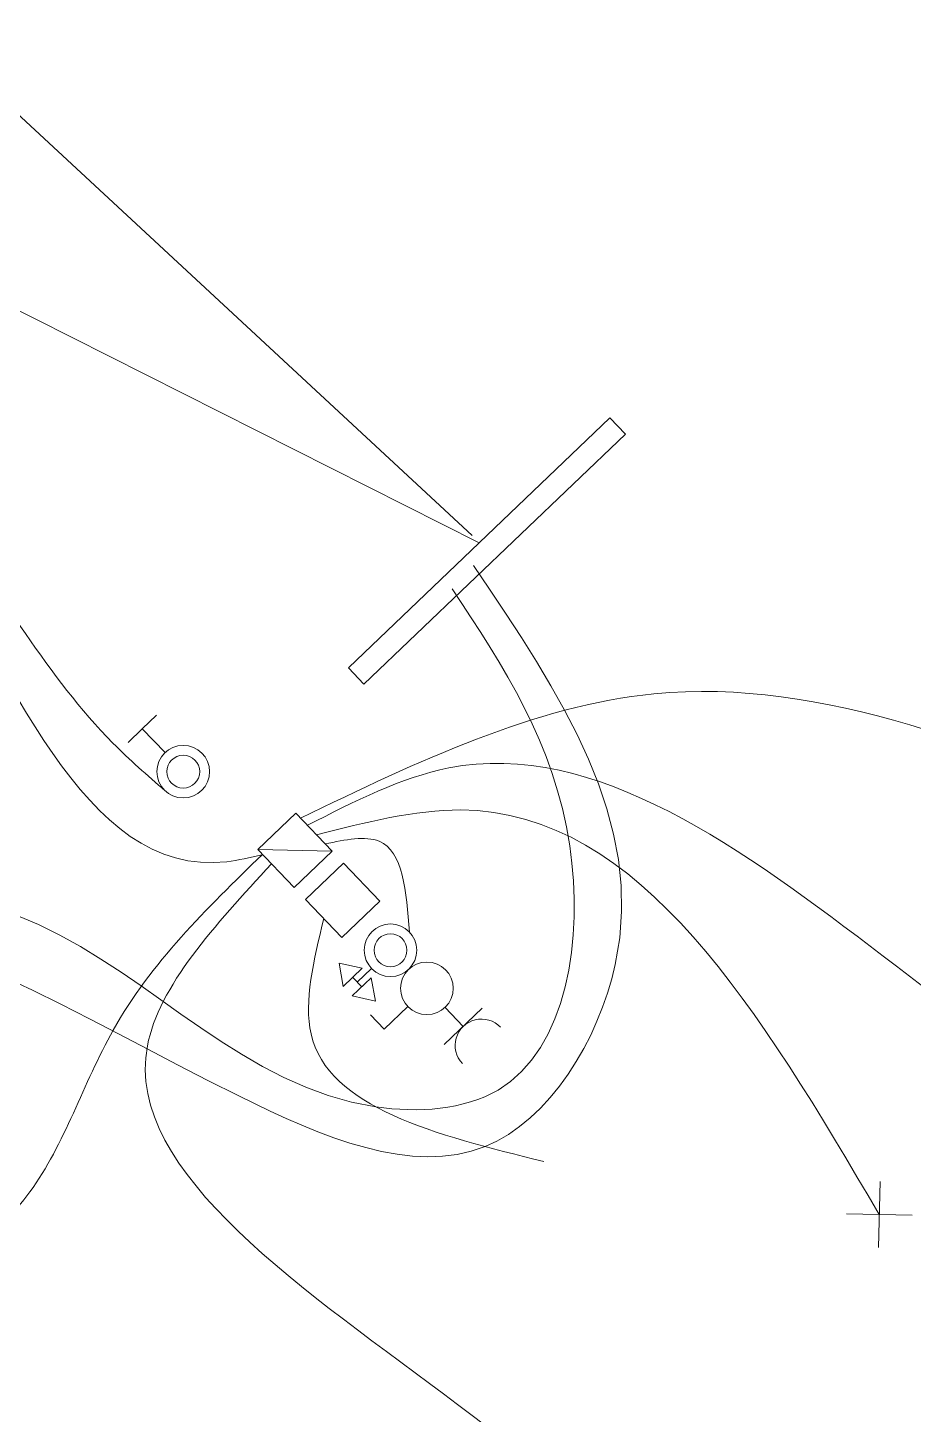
# Model space of a CAD drawing. Header units: metres. Extents: x 2747662.9 to 2747731.3, y 1250221.9 to 1250283.3.
# Drawn here: x 2747706.337 to 2747709.029, y 1250266.753 to 1250270.969 of the extents above; entities that cross this region are included whole.
import ezdxf

# ---------------------------------------------------------------- set-up
doc = ezdxf.new("R2010")
doc.units = ezdxf.units.M
doc.header["$MEASUREMENT"] = 0
doc.linetypes.add('EL_Boden', pattern=[900, 600, -300])
doc.layers.add('___elektro', color=7, linetype='Continuous')

msp = doc.modelspace()

# ---------------------------------------------------------------- linework, layer by layer
at = {"layer": '___elektro', "color": 30, "linetype": 'Continuous', "lineweight": 0, "true_color": 0xff8d1c}
for p, q in [((2747704.1717, 1250272.687), (2747707.6879, 1250269.4247)), ((2747702.9195, 1250271.8196), (2747707.7092, 1250269.4024)), ((2747706.6856, 1250268.8369), (2747706.729, 1250268.8783)), ((2747706.6856, 1250268.8369), (2747706.6422, 1250268.7954)), ((2747706.7547, 1250268.7646), (2747706.6856, 1250268.8369)), ((2747706.7547, 1250268.7646), (2747706.7547, 1250268.7646)), ((2747706.8678, 1250268.762), (2747706.8678, 1250268.762)), ((2747706.7521, 1250268.6515), (2747706.7521, 1250268.6515)), ((2747706.8652, 1250268.6489), (2747706.8652, 1250268.6489)), ((2747707.1523, 1250268.5802), (2747707.0367, 1250268.4696)), ((2747707.1379, 1250268.5664), (2747707.1379, 1250268.5664)), ((2747707.2629, 1250268.4645), (2747707.1523, 1250268.5802)), ((2747707.1661, 1250268.5657), (2747707.1662, 1250268.5658)), ((2747707.0945, 1250268.5249), (2747707.0945, 1250268.5249)), ((2747707.109, 1250268.5387), (2747707.109, 1250268.5387)), ((2747707.1234, 1250268.5525), (2747707.1235, 1250268.5526)), ((2747707.18, 1250268.5513), (2747707.18, 1250268.5513)), ((2747707.1938, 1250268.5368), (2747707.1938, 1250268.5368)), ((2747707.2076, 1250268.5224), (2747707.2076, 1250268.5224)), ((2747707.0511, 1250268.4834), (2747707.0512, 1250268.4835)), ((2747707.0656, 1250268.4973), (2747707.0656, 1250268.4973)), ((2747707.08, 1250268.5111), (2747707.0801, 1250268.5111)), ((2747707.2214, 1250268.5079), (2747707.2215, 1250268.5079)), ((2747707.2352, 1250268.4934), (2747707.2353, 1250268.4935)), ((2747707.0367, 1250268.4696), (2747707.1472, 1250268.354)), ((2747707.0367, 1250268.4696), (2747707.2629, 1250268.4645)), ((2747707.0505, 1250268.4552), (2747707.0505, 1250268.4552)), ((2747707.0643, 1250268.4407), (2747707.0644, 1250268.4407)), ((2747707.1472, 1250268.354), (2747707.2629, 1250268.4645)), ((2747707.2484, 1250268.4507), (2747707.2485, 1250268.4507)), ((2747707.2491, 1250268.479), (2747707.2491, 1250268.479)), ((2747707.0781, 1250268.4262), (2747707.0782, 1250268.4263)), ((2747707.0919, 1250268.4118), (2747707.092, 1250268.4118)), ((2747707.1058, 1250268.3973), (2747707.1058, 1250268.3974)), ((2747707.2974, 1250268.4284), (2747707.1818, 1250268.3178)), ((2747707.1906, 1250268.3954), (2747707.1906, 1250268.3955)), ((2747707.2051, 1250268.4092), (2747707.2051, 1250268.4093)), ((2747707.2195, 1250268.4231), (2747707.2196, 1250268.4231)), ((2747707.234, 1250268.4369), (2747707.234, 1250268.4369)), ((2747707.408, 1250268.3127), (2747707.2974, 1250268.4284)), ((2747707.1196, 1250268.3829), (2747707.1196, 1250268.3829)), ((2747707.1334, 1250268.3684), (2747707.1335, 1250268.3684)), ((2747707.1617, 1250268.3678), (2747707.1617, 1250268.3678)), ((2747707.1761, 1250268.3816), (2747707.1762, 1250268.3816)), ((2747707.1818, 1250268.3178), (2747707.2923, 1250268.2022)), ((2747707.1962, 1250268.3316), (2747707.1963, 1250268.3317)), ((2747707.2923, 1250268.2022), (2747707.408, 1250268.3127)), ((2747707.3847, 1250268.2213), (2747707.3848, 1250268.2213)), ((2747707.4978, 1250268.2188), (2747707.4979, 1250268.2188)), ((2747707.2835, 1250268.1246), (2747707.3539, 1250268.1088)), ((2747707.2835, 1250268.1246), (2747707.2961, 1250268.0536)), ((2747707.3539, 1250268.1088), (2747707.2961, 1250268.0536)), ((2747707.3388, 1250268.0667), (2747707.3822, 1250268.1082)), ((2747707.3822, 1250268.1082), (2747707.3822, 1250268.1082)), ((2747707.4953, 1250268.1056), (2747707.4953, 1250268.1057)), ((2747707.4953, 1250268.1056), (2747707.4953, 1250268.1057)), ((2747707.6084, 1250268.1031), (2747707.6084, 1250268.1031)), ((2747707.3815, 1250268.0799), (2747707.3237, 1250268.0246)), ((2747707.3526, 1250268.0523), (2747707.325, 1250268.0812)), ((2747707.3941, 1250268.0089), (2747707.3815, 1250268.0799)), ((2747707.3941, 1250268.0089), (2747707.3237, 1250268.0246)), ((2747707.4927, 1250267.9925), (2747707.4204, 1250267.9234)), ((2747707.4927, 1250267.9925), (2747707.4928, 1250267.9926)), ((2747707.7189, 1250267.9874), (2747707.6033, 1250267.8769)), ((2747707.6058, 1250267.99), (2747707.6059, 1250267.99)), ((2747707.6611, 1250267.9322), (2747707.6058, 1250267.99)), ((2747707.4204, 1250267.9234), (2747707.379, 1250267.9668)), ((2747708.9235, 1250267.26), (2747708.928, 1250267.4599)), ((2747709.0257, 1250267.3577), (2747708.8258, 1250267.3622)), ((2747708.9258, 1250267.36), (2747708.9258, 1250267.36))]:
    msp.add_line(p, q, dxfattribs=at)
msp.add_lwpolyline([(2747707.312, 1250269.0224), (2747708.1066, 1250269.7823), (2747708.1539, 1250269.7328), (2747707.3593, 1250268.9729)], close=True, dxfattribs=at)
msp.add_lwpolyline([(2747707.312, 1250269.0224), (2747708.1066, 1250269.7823), (2747708.1539, 1250269.7328), (2747707.3593, 1250268.9729)], close=True, dxfattribs=at)
for centre, radius in [((2747706.8099, 1250268.7067), 0.08), ((2747706.8099, 1250268.7067), 0.05), ((2747707.44, 1250268.1635), 0.08), ((2747707.44, 1250268.1635), 0.05), ((2747707.5506, 1250268.0478), 0.08)]:
    msp.add_circle(centre, radius, dxfattribs=at)
msp.add_arc((2747707.7164, 1250267.8743), 0.08, 43.7099, 223.7099, dxfattribs=at)
for points, knots in [([(2747705.2114, 1250269.8805), (2747705.1764, 1250269.9512), (2747705.1413, 1250270.0218), (2747705.1181, 1250270.0929), (2747704.9471, 1250270.6163), (2747705.4182, 1250271.1642), (2747705.8023, 1250271.6577), (2747706.1701, 1250272.1301), (2747706.4582, 1250272.5527), (2747706.7933, 1250272.9582), (2747707.2996, 1250273.5709), (2747707.9131, 1250274.1446), (2747708.5266, 1250274.7184)], [0, 0, 0, 0, 1, 1, 1, 2, 2, 2, 3, 3, 3, 4, 4, 4, 4]), ([(2747706.7552, 1250268.6483), (2747706.7009, 1250268.6955), (2747706.6466, 1250268.7428), (2747706.5962, 1250268.7936), (2747706.3966, 1250268.995), (2747706.2587, 1250269.2519), (2747706.0834, 1250269.4763), (2747705.9326, 1250269.6694), (2747705.7541, 1250269.8385), (2747705.5756, 1250270.0075)], [0, 0, 0, 0, 1, 1, 1, 2, 2, 2, 3, 3, 3, 3]), ([(2747707.0495, 1250268.4541), (2747707.0132, 1250268.4456), (2747706.9769, 1250268.4371), (2747706.942, 1250268.4329), (2747706.5018, 1250268.3808), (2747706.284, 1250269.0245), (2747706.0053, 1250269.4488), (2747705.8637, 1250269.6643), (2747705.7065, 1250269.8233), (2747705.5492, 1250269.9822)], [0, 0, 0, 0, 1, 1, 1, 2, 2, 2, 3, 3, 3, 3]), ([(2747709.8051, 1250268.5512), (2747709.2795, 1250268.7724), (2747708.7539, 1250268.9936), (2747708.2408, 1250268.9433), (2747707.8784, 1250268.9078), (2747707.5223, 1250268.7367), (2747707.1661, 1250268.5657)], [0, 0, 0, 0, 1, 1, 1, 2, 2, 2, 2]), ([(2747711.2399, 1250266.3488), (2747710.5163, 1250266.9218), (2747709.7928, 1250267.4948), (2747708.9378, 1250268.1457), (2747708.5164, 1250268.4666), (2747708.063, 1250268.8064), (2747707.6169, 1250268.7179), (2747707.4732, 1250268.6894), (2747707.3303, 1250268.6165), (2747707.1873, 1250268.5435)], [0, 0, 0, 0, 1, 1, 1, 2, 2, 2, 3, 3, 3, 3]), ([(2747708.9258, 1250267.36), (2747708.5644, 1250267.9737), (2747708.2031, 1250268.5874), (2747707.6532, 1250268.5901), (2747707.515, 1250268.5908), (2747707.3648, 1250268.5529), (2747707.2147, 1250268.5149)], [0, 0, 0, 0, 1, 1, 1, 2, 2, 2, 2]), ([(2747707.4978, 1250268.2188), (2747707.4882, 1250268.342), (2747707.4785, 1250268.4653), (2747707.4053, 1250268.4953), (2747707.364, 1250268.5122), (2747707.3027, 1250268.4996), (2747707.2414, 1250268.487)], [0, 0, 0, 0, 1, 1, 1, 2, 2, 2, 2]), ([(2747705.1752, 1250266.6072), (2747705.284, 1250266.6953), (2747705.3928, 1250266.7833), (2747705.5131, 1250266.8604), (2747705.7999, 1250267.0444), (2747706.1521, 1250267.1666), (2747706.3439, 1250267.4288), (2747706.4493, 1250267.5729), (2747706.5061, 1250267.7592), (2747706.5969, 1250267.9208), (2747706.7119, 1250268.1255), (2747706.8812, 1250268.2903), (2747707.0505, 1250268.4552)], [0, 0, 0, 0, 1, 1, 1, 2, 2, 2, 3, 3, 3, 4, 4, 4, 4]), ([(2747709.148, 1250265.0165), (2747709.088, 1250265.1299), (2747709.028, 1250265.2433), (2747708.9652, 1250265.3516), (2747708.6447, 1250265.9042), (2747708.2509, 1250266.3233), (2747707.6437, 1250266.7826), (2747707.1944, 1250267.1224), (2747706.6282, 1250267.4842), (2747706.701, 1250267.8729), (2747706.7348, 1250268.0535), (2747706.9064, 1250268.2399), (2747707.0781, 1250268.4262)], [0, 0, 0, 0, 1, 1, 1, 2, 2, 2, 3, 3, 3, 4, 4, 4, 4]), ([(2747707.2371, 1250268.26), (2747707.2066, 1250268.1339), (2747707.1761, 1250268.0078), (2747707.1986, 1250267.9092), (2747707.2499, 1250267.6837), (2747707.5781, 1250267.6024), (2747707.9062, 1250267.521)], [0, 0, 0, 0, 1, 1, 1, 2, 2, 2, 2])]:
    msp.add_open_spline(points, degree=3, knots=knots, dxfattribs=at)
at = {"layer": '___elektro', "color": 30, "linetype": 'EL_Boden', "lineweight": 0, "true_color": 0xff8d1c}
for points, knots in [([(2747704.3457, 1250268.5686), (2747704.3898, 1250268.515), (2747704.4339, 1250268.4613), (2747704.484, 1250268.4193), (2747704.745, 1250268.2005), (2747705.1698, 1250268.297), (2747705.5341, 1250268.2774), (2747706.0664, 1250268.2488), (2747706.4694, 1250267.9723), (2747706.9788, 1250267.7204), (2747707.2302, 1250267.596), (2747707.5076, 1250267.4776), (2747707.7274, 1250267.5667), (2747707.923, 1250267.6459), (2747708.073, 1250267.8896), (2747708.1231, 1250268.12), (2747708.2181, 1250268.5563), (2747707.9551, 1250268.9452), (2747707.6921, 1250269.3341)], [0, 0, 0, 0, 1, 1, 1, 2, 2, 2, 3, 3, 3, 4, 4, 4, 5, 5, 5, 6, 6, 6, 6]), ([(2747704.3857, 1250268.6089), (2747704.4301, 1250268.5943), (2747704.4745, 1250268.5797), (2747704.5192, 1250268.5661), (2747704.8054, 1250268.4792), (2747705.1004, 1250268.4351), (2747705.4042, 1250268.4093), (2747705.7355, 1250268.3811), (2747706.0773, 1250268.3746), (2747706.3699, 1250268.2416), (2747706.7179, 1250268.0835), (2747706.9964, 1250267.7466), (2747707.3952, 1250267.6875), (2747707.5235, 1250267.6684), (2747707.6644, 1250267.6782), (2747707.7668, 1250267.7384), (2747707.9783, 1250267.8628), (2747708.0261, 1250268.2022), (2747707.9848, 1250268.4814), (2747707.9389, 1250268.7912), (2747707.7831, 1250269.027), (2747707.6273, 1250269.2627)], [0, 0, 0, 0, 1, 1, 1, 2, 2, 2, 3, 3, 3, 4, 4, 4, 5, 5, 5, 6, 6, 6, 7, 7, 7, 7])]:
    msp.add_open_spline(points, degree=3, knots=knots, dxfattribs=at)

doc.saveas('drawing.dxf')
